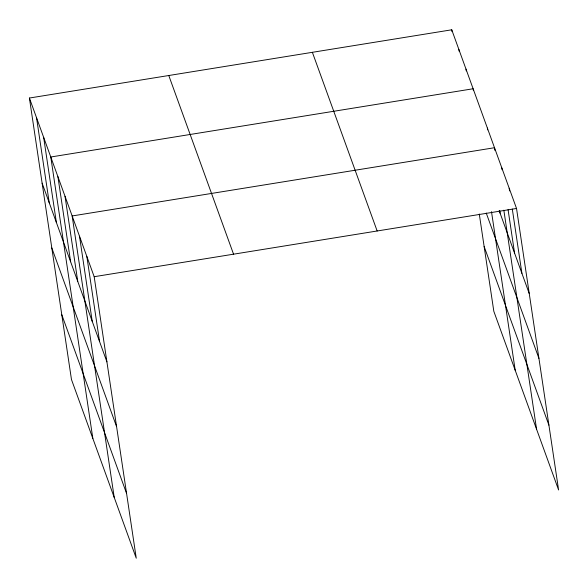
<?xml version="1.0" encoding="UTF-8"?>
<svg xmlns="http://www.w3.org/2000/svg" width="588" height="588" viewBox="0 0 588 588"><rect width="100%" height="100%" fill="white"/><g stroke="black" fill="none" stroke-linecap="round" stroke-linejoin="round"><path stroke-width="0.88" d="M29.4 98.034L94.183 276.705L136.254 558.203L71.471 379.532L29.4 98.034L451.746 29.797L516.529 208.468L558.6 489.966L493.817 311.295L479.279 214.01M94.183 276.705L516.529 208.468M499.168 210.629L529.251 293.596M486.239 213.047L538.939 358.393M484.13 246.49L548.913 425.161M312.375 52.31L377.158 230.988M168.778 75.514L233.554 254.185M42.123 183.155L106.906 361.833M51.81 247.96L116.586 426.631M61.784 314.727L126.567 493.405M509.186 188.219L509.59 190.938M512.302 209.049L521.909 273.339M501.843 167.97L502.115 169.778M508.069 209.622L514.566 253.09M494.912 150.432L494.501 147.72L72.155 215.958L114.226 497.455M503.842 210.203L536.572 429.218M487.379 128.066L487.65 129.874M499.697 210.475L500.101 213.187M473.399 90.567L473.127 88.759L50.781 156.996L92.845 438.494M491.495 211.68L515.198 370.256M465.997 69.105L466.269 70.913M458.875 49.451L459.147 51.259M451.746 29.797L452.018 31.605M86.84 256.456L99.563 341.584M79.498 236.207L92.22 321.327M65.033 196.304L77.756 281.424M57.903 176.65L70.626 261.77M43.652 137.342L56.374 222.462M36.529 117.688L49.245 202.809"/></g></svg>
